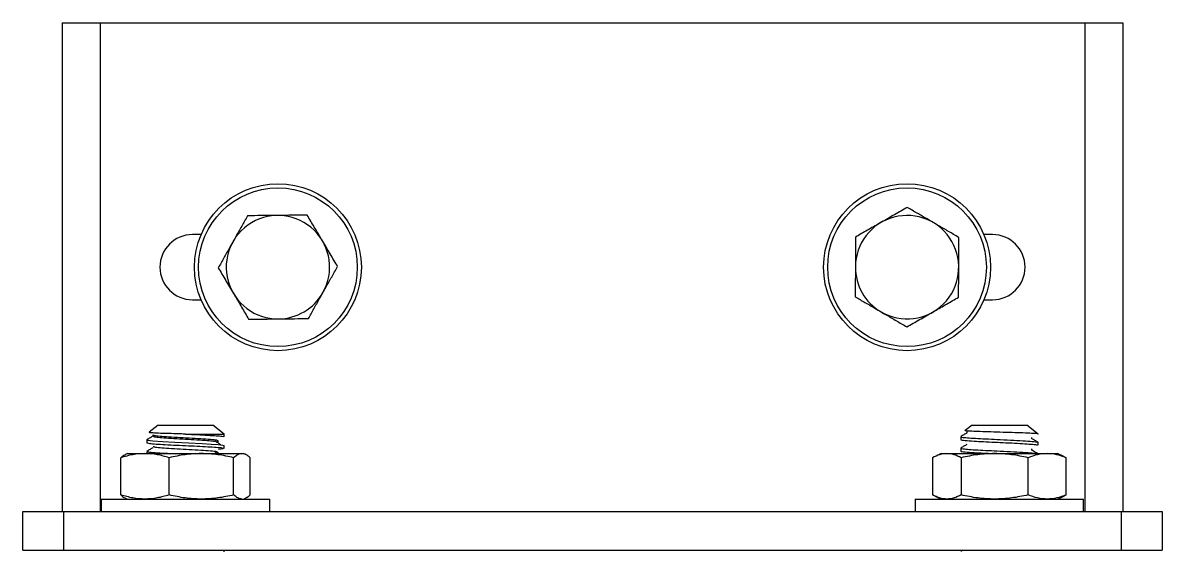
# Model space of a CAD drawing. Header units: millimetres. Extents: x 16 to 156, y -84 to 61.
# Drawn here: x 16.2 to 156.2, y -4.2 to 60.6 of the extents above; entities that cross this region are included whole.
import ezdxf

# ---------------------------------------------------------------- set-up
doc = ezdxf.new("R2010")
doc.units = ezdxf.units.MM

msp = doc.modelspace()

# ---------------------------------------------------------------- linework, layer by layer
at = {"color": 7, "linetype": 'Continuous', "lineweight": 25}
for p, q in [((21.04, 60.57), (21.04, 0.57)), ((21.04, 60.57), (151.34, 60.57)), ((25.69, 60.57), (25.69, 0.57)), ((146.69, 60.57), (146.69, 0.57)), ((151.34, 60.57), (151.34, 0.57)), ((38.1, 34.57), (37.04, 34.57)), ((135.34, 34.57), (134.28, 34.57)), ((37.04, 26.57), (38.1, 26.57)), ((134.28, 26.57), (135.34, 26.57)), ((32.84, 11.19), (31.71, 10.3)), ((32.19, 9.99), (32.19, 9.82)), ((32.84, 11.19), (39.54, 11.19)), ((36.19, 10.08), (40.95, 10.08)), ((40.95, 10.08), (39.54, 11.19)), ((40.95, 9.73), (40.95, 10.08)), ((132.84, 11.19), (131.97, 10.51)), ((132.19, 10.38), (132.19, 10.2)), ((132.84, 11.19), (139.54, 11.19)), ((140.97, 10.07), (139.54, 11.19)), ((31.43, 9.37), (31.43, 9.02)), ((40.11, 9.15), (40.11, 9.33)), ((40.95, 8.32), (40.95, 8.67)), ((131.43, 9.76), (131.43, 9.41)), ((140.19, 9.51), (140.19, 9.68)), ((140.95, 8.71), (140.95, 9.06)), ((28.25, 2.61), (28.25, 7.17)), ((29.05, 7.69), (28.81, 7.58)), ((29.05, 7.69), (43.33, 7.69)), ((31.43, 7.96), (31.43, 7.69)), ((34.16, 2.61), (34.16, 7.17)), ((40, 7.69), (39.83, 7.8)), ((40.81, 8.26), (40.25, 8.19)), ((42.1, 2.61), (42.1, 7.17)), ((43.57, 7.58), (43.33, 7.69)), ((44.13, 2.61), (44.13, 7.17)), ((127.97, 7.17), (127.97, 2.61)), ((129.05, 7.69), (128.28, 7.33)), ((129.05, 7.69), (143.33, 7.69)), ((131.43, 8.35), (131.43, 8)), ((131.49, 7.17), (131.49, 2.61)), ((139.71, 2.61), (139.71, 7.17)), ((144.1, 7.33), (143.33, 7.69)), ((144.09, 7.31), (144.41, 7.17)), ((144.41, 2.61), (144.41, 7.17)), ((25.84, 2.1), (25.84, 0.57)), ((25.84, 2.1), (46.54, 2.1)), ((28.81, 2.21), (29.05, 2.1)), ((43.33, 2.1), (43.57, 2.21)), ((46.54, 0.57), (46.54, 2.1)), ((125.84, 2.1), (125.84, 0.57)), ((125.84, 2.1), (146.54, 2.1)), ((128.28, 2.45), (129.05, 2.1)), ((143.33, 2.1), (144.1, 2.45)), ((144.09, 2.47), (144.41, 2.61)), ((146.54, 0.57), (146.54, 2.1)), ((16.19, -4.18), (16.19, 0.57)), ((16.19, 0.57), (156.19, 0.57)), ((21.19, 0.57), (21.19, -4.18)), ((151.19, -4.18), (151.19, 0.57)), ((156.19, 0.57), (156.19, -4.18)), ((16.19, -4.18), (156.19, -4.18)), ((40.95, -4.38), (40.95, -4.18)), ((131.71, -4.18), (131.45, -4.33))]:
    msp.add_line(p, q, dxfattribs=at)
at = {"color": 7, "linetype": 'Continuous', "lineweight": 25, "flags": 128}
msp.add_lwpolyline([(31.5, 9.37), (31.53, 9.33), (32.19, 9.24), (33.35, 9.17), (34.89, 9.08), (36.57, 9), (38.23, 8.92), (39.35, 8.86), (40.21, 8.8), (40.77, 8.73), (40.95, 8.67), (40.95, 8.67)], dxfattribs=at)
at = {"color": 7, "linetype": 'Continuous', "lineweight": 25}
for centre, radius in [((47.54, 30.57), 10.25), ((124.84, 30.57), 10.25), ((47.54, 30.57), 9.75), ((124.84, 30.57), 9.75)]:
    msp.add_circle(centre, radius, dxfattribs=at)
for centre, radius, start, end in [((47.54, 30.57), 6.35, 330.6183, 270.6183), ((124.84, 30.57), 6.35, 239.7738, 179.7738), ((37.04, 30.57), 4, 90, 270), ((135.34, 30.57), 4, 270, 90), ((124.84, 30.57), 6.35, 179.7738, 239.7738), ((47.54, 30.57), 6.35, 270.6183, 330.6183)]:
    msp.add_arc(centre, radius, start, end, dxfattribs=at)
for points, knots in [([(124.87, 37.91), (124.35, 37.61), (123.31, 37.01), (122.23, 36.4), (121.69, 36.09)], [0, 0, 0, 0, 0.495458, 1, 1, 1, 1]), ([(128.04, 36.06), (127.79, 36.21), (127.13, 36.59), (126.07, 37.21), (125.27, 37.67), (124.87, 37.91)], [0, 0, 0, 0, 0.231617, 0.613632, 1, 1, 1, 1]), ([(43.81, 36.88), (43.68, 36.67), (43.33, 36.04), (42.73, 34.97), (42.25, 34.12), (42.01, 33.69)], [0, 0, 0, 0, 0.210705, 0.602745, 1, 1, 1, 1]), ([(47.47, 36.92), (47.39, 36.92), (46.73, 36.92), (45.49, 36.9), (44.37, 36.89), (43.81, 36.88)], [0, 0, 0, 0, 0.070076, 0.530777, 1, 1, 1, 1]), ([(51.14, 36.96), (50.54, 36.96), (49.34, 36.94), (48.1, 36.93), (47.47, 36.92)], [0, 0, 0, 0, 0.495458, 1, 1, 1, 1]), ([(53.01, 33.81), (52.96, 33.88), (52.63, 34.45), (51.99, 35.52), (51.43, 36.48), (51.14, 36.96)], [0, 0, 0, 0, 0.070076, 0.530777, 1, 1, 1, 1]), ([(121.69, 36.09), (121.61, 36.04), (121.04, 35.72), (119.96, 35.1), (118.99, 34.55), (118.51, 34.27)], [0, 0, 0, 0, 0.070076, 0.530777, 1, 1, 1, 1]), ([(131.21, 34.22), (130.99, 34.34), (130.37, 34.71), (129.31, 35.32), (128.46, 35.81), (128.04, 36.06)], [0, 0, 0, 0, 0.210705, 0.602745, 1, 1, 1, 1]), ([(42.01, 33.69), (41.87, 33.44), (41.49, 32.78), (40.89, 31.7), (40.44, 30.9), (40.21, 30.5)], [0, 0, 0, 0, 0.231617, 0.613632, 1, 1, 1, 1]), ([(54.87, 30.65), (54.57, 31.17), (53.96, 32.2), (53.33, 33.27), (53.01, 33.81)], [0, 0, 0, 0, 0.495458, 1, 1, 1, 1]), ([(118.51, 34.27), (118.5, 33.67), (118.5, 32.47), (118.49, 31.23), (118.49, 30.6)], [0, 0, 0, 0, 0.495458, 1, 1, 1, 1]), ([(131.19, 30.55), (131.19, 30.64), (131.19, 31.29), (131.2, 32.54), (131.2, 33.65), (131.21, 34.22)], [0, 0, 0, 0, 0.070076, 0.530777, 1, 1, 1, 1]), ([(40.21, 30.5), (40.51, 29.98), (41.12, 28.95), (41.76, 27.88), (42.08, 27.34)], [0, 0, 0, 0, 0.495458, 1, 1, 1, 1]), ([(53.07, 27.46), (53.31, 27.88), (53.79, 28.74), (54.39, 29.8), (54.75, 30.43), (54.87, 30.65)], [0, 0, 0, 0, 0.39169, 0.789295, 1, 1, 1, 1]), ([(118.49, 30.6), (118.49, 30.51), (118.49, 29.85), (118.48, 28.61), (118.48, 27.5), (118.48, 26.93)], [0, 0, 0, 0, 0.0700758, 0.5307771, 1, 1, 1, 1]), ([(131.18, 26.88), (131.18, 27.48), (131.18, 28.68), (131.19, 29.92), (131.19, 30.55)], [0, 0, 0, 0, 0.495458, 1, 1, 1, 1]), ([(42.08, 27.34), (42.12, 27.27), (42.46, 26.7), (43.09, 25.63), (43.66, 24.67), (43.94, 24.19)], [0, 0, 0, 0, 0.070076, 0.530777, 1, 1, 1, 1]), ([(51.28, 24.26), (51.5, 24.66), (51.95, 25.47), (52.56, 26.54), (52.93, 27.21), (53.07, 27.46)], [0, 0, 0, 0, 0.382364, 0.768383, 1, 1, 1, 1]), ([(118.48, 26.93), (118.87, 26.7), (119.67, 26.24), (120.73, 25.62), (121.4, 25.23), (121.64, 25.09)], [0, 0, 0, 0, 0.3823636, 0.768383, 1, 1, 1, 1]), ([(127.99, 25.06), (128.07, 25.11), (128.64, 25.43), (129.72, 26.05), (130.69, 26.6), (131.18, 26.88)], [0, 0, 0, 0, 0.0700758, 0.5307771, 1, 1, 1, 1]), ([(43.94, 24.19), (44.54, 24.19), (45.74, 24.2), (46.98, 24.22), (47.61, 24.22)], [0, 0, 0, 0, 0.495458, 1, 1, 1, 1]), ([(47.61, 24.22), (47.7, 24.23), (48.35, 24.23), (49.6, 24.25), (50.71, 24.26), (51.28, 24.26)], [0, 0, 0, 0, 0.070076, 0.530777, 1, 1, 1, 1]), ([(121.64, 25.09), (122.06, 24.84), (122.91, 24.35), (123.97, 23.74), (124.59, 23.37), (124.81, 23.24)], [0, 0, 0, 0, 0.39169, 0.789295, 1, 1, 1, 1]), ([(124.81, 23.24), (125.33, 23.54), (126.37, 24.13), (127.45, 24.75), (127.99, 25.06)], [0, 0, 0, 0, 0.495458, 1, 1, 1, 1]), ([(32.19, 9.83), (32.07, 9.76), (31.82, 9.61), (31.57, 9.47), (31.44, 9.39)], [0, 0, 0, 0, 0.487033, 1, 1, 1, 1]), ([(36.19, 10.08), (36.19, 10.08), (36.19, 10.08), (36.09, 10.08), (35.85, 10.09), (35.38, 10.1), (34.5, 10.13), (33.36, 10.16), (32.32, 10.2), (31.7, 10.25), (31.7, 10.28), (31.71, 10.29)], [0, 0, 0, 0, 0.000017, 0.000808, 0.03823, 0.094606, 0.192719, 0.398088, 0.601058, 0.802838, 1, 1, 1, 1]), ([(32.25, 9.99), (32.25, 9.98), (32.24, 9.93), (32.78, 9.86), (33.79, 9.78), (35.15, 9.69), (36.65, 9.62), (38.12, 9.53), (39.3, 9.45), (39.99, 9.38), (40.04, 9.34), (40.05, 9.33)], [0, 0, 0, 0, 0.074407, 0.195268, 0.319529, 0.446255, 0.570676, 0.697193, 0.827754, 0.960052, 1, 1, 1, 1]), ([(32.25, 9.82), (32.25, 9.8), (32.23, 9.76), (32.77, 9.68), (33.76, 9.61), (35.07, 9.52), (36.52, 9.45), (37.95, 9.36), (39.15, 9.28), (39.59, 9.23), (39.8, 9.21)], [0, 0, 0, 0, 0.078263, 0.212141, 0.343277, 0.47701, 0.60849, 0.741785, 0.880056, 1, 1, 1, 1]), ([(36.19, 10.08), (36.67, 10.06), (37.64, 10.01), (38.95, 9.94), (40.03, 9.88), (40.7, 9.81), (41, 9.76), (40.93, 9.73), (40.93, 9.73)], [0, 0, 0, 0, 0.193062, 0.388751, 0.580086, 0.775346, 0.969438, 1, 1, 1, 1]), ([(132.19, 10.22), (132.07, 10.15), (131.82, 10), (131.57, 9.86), (131.45, 9.78)], [0, 0, 0, 0, 0.485818, 1, 1, 1, 1]), ([(140.89, 10.08), (140.89, 10.08), (140.89, 10.08), (140.9, 10.08), (140.93, 10.09), (140.94, 10.1), (140.85, 10.13), (140.41, 10.16), (139.44, 10.2), (138.13, 10.25), (136.64, 10.29), (135.14, 10.34), (133.8, 10.38), (132.73, 10.42), (132.12, 10.47), (131.88, 10.49), (131.97, 10.51), (131.98, 10.51)], [0, 0, 0, 0, 0.000009, 0.000412, 0.019515, 0.048294, 0.098378, 0.203214, 0.306825, 0.409829, 0.510475, 0.611175, 0.709321, 0.807087, 0.903377, 0.998192, 1, 1, 1, 1]), ([(31.43, 9.02), (31.43, 9.02), (31.36, 9), (31.62, 8.95), (32.27, 8.88), (33.35, 8.81), (34.69, 8.74), (36.18, 8.67), (37.64, 8.6), (38.95, 8.53), (40.03, 8.47), (40.7, 8.4), (41, 8.35), (40.93, 8.32), (40.93, 8.32)], [0, 0, 0, 0, 0.000533, 0.100126, 0.200938, 0.299586, 0.400404, 0.499968, 0.596505, 0.694356, 0.790029, 0.887666, 0.984718, 1, 1, 1, 1]), ([(32.19, 8.41), (32.07, 8.34), (31.82, 8.2), (31.57, 8.06), (31.44, 7.98)], [0, 0, 0, 0, 0.487049, 1, 1, 1, 1]), ([(32.25, 8.58), (32.25, 8.56), (32.24, 8.52), (32.78, 8.45), (33.79, 8.37), (35.15, 8.28), (36.65, 8.2), (38.12, 8.12), (39.3, 8.03), (39.99, 7.96), (40.04, 7.93), (40.05, 7.92)], [0, 0, 0, 0, 0.074407, 0.195268, 0.319527, 0.446253, 0.570674, 0.69719, 0.827751, 0.960048, 1, 1, 1, 1]), ([(40.53, 8.76), (40.41, 8.84), (40.18, 8.99), (39.94, 9.13), (39.83, 9.21)], [0, 0, 0, 0, 0.500019, 1, 1, 1, 1]), ([(40.19, 9.11), (40.19, 9.14), (40.19, 9.2), (40.19, 9.26), (40.19, 9.29)], [0, 0, 0, 0, 0.499964, 1, 1, 1, 1]), ([(131.47, 9.76), (131.45, 9.76), (131.39, 9.73), (131.71, 9.68), (132.41, 9.61), (133.5, 9.55), (134.83, 9.48), (136.37, 9.4), (137.99, 9.33), (139.47, 9.24), (140.5, 9.17), (140.99, 9.1), (140.91, 9.07), (140.89, 9.06)], [0, 0, 0, 0, 0.021222, 0.1172961, 0.2155405, 0.3120953, 0.4092761, 0.5073324, 0.6205312, 0.7360899, 0.8492858, 0.9647198, 1, 1, 1, 1]), ([(132.19, 8.8), (132.07, 8.73), (131.82, 8.59), (131.57, 8.45), (131.45, 8.37)], [0, 0, 0, 0, 0.485834, 1, 1, 1, 1]), ([(131.5, 9.41), (131.48, 9.4), (131.39, 9.37), (131.91, 9.3), (132.92, 9.22), (134.23, 9.15), (135.59, 9.09), (137.03, 9.02), (138.43, 8.95), (139.65, 8.88), (140.51, 8.81), (140.95, 8.75), (140.91, 8.72), (140.9, 8.71)], [0, 0, 0, 0, 0.036528, 0.154415, 0.273716, 0.36593, 0.460247, 0.553163, 0.652806, 0.753668, 0.852365, 0.953234, 1, 1, 1, 1]), ([(140.94, 9.08), (140.81, 9.15), (140.55, 9.3), (140.3, 9.45), (140.17, 9.52)], [0, 0, 0, 0, 0.5001094, 1, 1, 1, 1]), ([(31.2, 7.69), (30.71, 7.66), (29.71, 7.61), (28.74, 7.32), (28.25, 7.17)], [0, 0, 0, 0, 0.496384, 1, 1, 1, 1]), ([(28.25, 7.17), (28.42, 7.33), (28.6, 7.51), (28.8, 7.56), (28.82, 7.57)], [0, 0, 0, 0, 0.884225, 1, 1, 1, 1]), ([(34.16, 7.17), (33.67, 7.32), (32.7, 7.61), (31.7, 7.66), (31.2, 7.69)], [0, 0, 0, 0, 0.49696, 1, 1, 1, 1]), ([(31.5, 7.96), (31.49, 7.95), (31.47, 7.91), (32.12, 7.83), (33.21, 7.76), (34.18, 7.71), (34.62, 7.69)], [0, 0, 0, 0, 0.172078, 0.467063, 0.756017, 1, 1, 1, 1]), ([(38.13, 7.69), (37.46, 7.66), (36.12, 7.61), (34.82, 7.32), (34.16, 7.17)], [0, 0, 0, 0, 0.496384, 1, 1, 1, 1]), ([(42.1, 7.17), (41.45, 7.32), (40.14, 7.61), (38.8, 7.66), (38.13, 7.69)], [0, 0, 0, 0, 0.49696, 1, 1, 1, 1]), ([(40.11, 7.74), (40.11, 7.77), (40.11, 7.83), (40.11, 7.89), (40.11, 7.92)], [0, 0, 0, 0, 0.499961, 1, 1, 1, 1]), ([(40.19, 7.7), (40.19, 7.73), (40.19, 7.79), (40.19, 7.85), (40.19, 7.88)], [0, 0, 0, 0, 0.499928, 1, 1, 1, 1]), ([(43.11, 7.69), (42.94, 7.66), (42.6, 7.61), (42.27, 7.32), (42.1, 7.17)], [0, 0, 0, 0, 0.4963837, 1, 1, 1, 1]), ([(44.13, 7.17), (43.96, 7.32), (43.63, 7.61), (43.29, 7.66), (43.11, 7.69)], [0, 0, 0, 0, 0.49696, 1, 1, 1, 1]), ([(129.73, 7.69), (129.43, 7.66), (128.84, 7.61), (128.26, 7.32), (127.97, 7.17)], [0, 0, 0, 0, 0.496384, 1, 1, 1, 1]), ([(131.49, 7.17), (131.2, 7.32), (130.62, 7.61), (130.03, 7.66), (129.73, 7.69)], [0, 0, 0, 0, 0.49696, 1, 1, 1, 1]), ([(131.47, 8.35), (131.45, 8.35), (131.39, 8.32), (131.71, 8.27), (132.41, 8.2), (133.5, 8.13), (134.83, 8.07), (136.37, 7.99), (138, 7.92), (139.46, 7.83), (140.5, 7.76), (140.73, 7.71), (140.84, 7.69)], [0, 0, 0, 0, 0.02246, 0.124141, 0.228118, 0.330307, 0.433158, 0.536937, 0.656741, 0.779043, 0.898844, 1, 1, 1, 1]), ([(131.5, 8), (131.48, 7.99), (131.39, 7.95), (131.91, 7.89), (132.93, 7.81), (134.16, 7.75), (134.99, 7.71), (135.38, 7.69)], [0, 0, 0, 0, 0.0821786, 0.3473922, 0.6157873, 0.8232425, 1, 1, 1, 1]), ([(135.6, 7.69), (134.91, 7.66), (133.52, 7.61), (132.17, 7.32), (131.49, 7.17)], [0, 0, 0, 0, 0.496384, 1, 1, 1, 1]), ([(139.71, 7.17), (139.03, 7.32), (137.68, 7.61), (136.29, 7.66), (135.6, 7.69)], [0, 0, 0, 0, 0.4969604, 1, 1, 1, 1]), ([(142.06, 7.69), (141.67, 7.66), (140.87, 7.61), (140.1, 7.32), (139.71, 7.17)], [0, 0, 0, 0, 0.496384, 1, 1, 1, 1]), ([(140.9, 7.69), (140.79, 7.75), (140.54, 7.9), (140.3, 8.04), (140.17, 8.11)], [0, 0, 0, 0, 0.477281, 1, 1, 1, 1]), ([(140.19, 8.1), (140.19, 8.12), (140.19, 8.18), (140.19, 8.23), (140.19, 8.26)], [0, 0, 0, 0, 0.465239, 1, 1, 1, 1]), ([(144.41, 7.17), (144.03, 7.32), (143.25, 7.61), (142.46, 7.66), (142.06, 7.69)], [0, 0, 0, 0, 0.49696, 1, 1, 1, 1]), ([(31.2, 2.1), (30.71, 2.12), (29.71, 2.18), (28.74, 2.47), (28.25, 2.61)], [0, 0, 0, 0, 0.496384, 1, 1, 1, 1]), ([(28.25, 2.61), (28.42, 2.45), (28.6, 2.27), (28.8, 2.23), (28.82, 2.22)], [0, 0, 0, 0, 0.884225, 1, 1, 1, 1]), ([(34.16, 2.61), (33.67, 2.47), (32.7, 2.18), (31.7, 2.12), (31.2, 2.1)], [0, 0, 0, 0, 0.49696, 1, 1, 1, 1]), ([(38.13, 2.1), (37.46, 2.12), (36.12, 2.18), (34.82, 2.47), (34.16, 2.61)], [0, 0, 0, 0, 0.496384, 1, 1, 1, 1]), ([(42.1, 2.61), (41.45, 2.47), (40.14, 2.18), (38.8, 2.12), (38.13, 2.1)], [0, 0, 0, 0, 0.49696, 1, 1, 1, 1]), ([(43.11, 2.1), (42.94, 2.12), (42.6, 2.18), (42.27, 2.47), (42.1, 2.61)], [0, 0, 0, 0, 0.496384, 1, 1, 1, 1]), ([(44.13, 2.61), (43.97, 2.45), (43.78, 2.27), (43.59, 2.23), (43.56, 2.22)], [0, 0, 0, 0, 0.884225, 1, 1, 1, 1]), ([(129.73, 2.1), (129.43, 2.12), (128.84, 2.18), (128.26, 2.47), (127.97, 2.61)], [0, 0, 0, 0, 0.496384, 1, 1, 1, 1]), ([(131.49, 2.61), (131.2, 2.47), (130.62, 2.18), (130.03, 2.12), (129.73, 2.1)], [0, 0, 0, 0, 0.49696, 1, 1, 1, 1]), ([(135.6, 2.1), (134.91, 2.12), (133.52, 2.18), (132.17, 2.47), (131.49, 2.61)], [0, 0, 0, 0, 0.496384, 1, 1, 1, 1]), ([(139.71, 2.61), (139.03, 2.47), (137.68, 2.18), (136.29, 2.12), (135.6, 2.1)], [0, 0, 0, 0, 0.49696, 1, 1, 1, 1]), ([(142.06, 2.1), (141.67, 2.12), (140.87, 2.18), (140.1, 2.47), (139.71, 2.61)], [0, 0, 0, 0, 0.496384, 1, 1, 1, 1]), ([(144.41, 2.61), (144.03, 2.47), (143.25, 2.18), (142.46, 2.12), (142.06, 2.1)], [0, 0, 0, 0, 0.49696, 1, 1, 1, 1])]:
    msp.add_open_spline(points, degree=3, knots=knots, dxfattribs=at)

doc.saveas('drawing.dxf')
